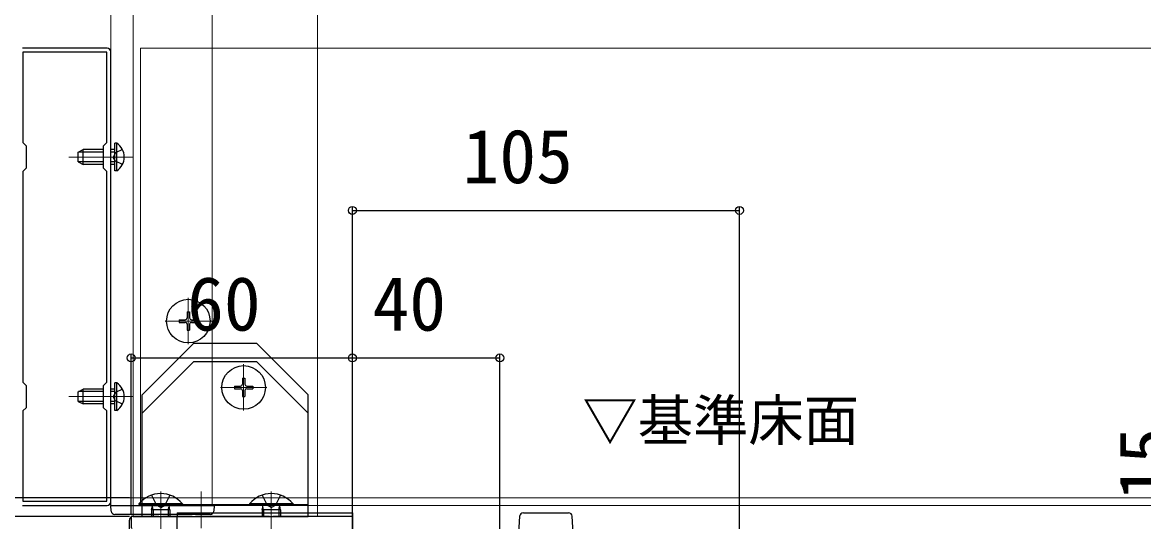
# Model space of a CAD drawing. Units: millimetres, scale not verified. Extents: x -875 to 875, y -1303 to 1295.
# Drawn here: x -432.5 to -128.4, y 623.9 to 759.3 of the extents above; entities that cross this region are included whole.
import ezdxf
from ezdxf.enums import TextEntityAlignment as Align

# ---------------------------------------------------------------- set-up
doc = ezdxf.new("R2010")
doc.units = ezdxf.units.MM
doc.header["$LTSCALE"] = 8
for name, color, linetype in [('0-1_USER1', 3, 'Continuous'), ('0-2_YKK_11', 7, 'Continuous'), ('0-4_YKK_13', 4, 'Continuous'), ('0-5_YKK_D', 6, 'Continuous')]:
    doc.layers.add(name, color=color, linetype=linetype)
doc.layers.add('0-3_YKK_12', color=2, linetype='Continuous', lineweight=18)
doc.styles.add('ＭＳ ゴシック', font='')
doc.styles.get('ＭＳ ゴシック').set_extended_font_data('MS Gothic')

msp = doc.modelspace()

# ---------------------------------------------------------------- linework, layer by layer
at = {"layer": '0-2_YKK_11'}
for p, q in [((-409.504, 752.3), (-432.504, 752.3)), ((-408.504, 629.3), (-408.504, 751.3)), ((-432.504, 628.3), (-409.504, 628.3))]:
    msp.add_line(p, q, dxfattribs=at)
msp.add_lwpolyline([(-432.404, 718.9), (-432.404, 661.7), (-431.504, 660.8), (-431.504, 654.8), (-432.404, 653.9), (-432.404, 629.4), (-409.604, 629.4), (-409.604, 653.9), (-410.504, 654.8), (-410.504, 660.8), (-409.604, 661.7), (-409.604, 718.9), (-410.504, 719.8), (-410.504, 725.8), (-409.604, 726.7), (-409.604, 751.2), (-432.404, 751.2), (-432.404, 726.7), (-431.504, 725.8), (-431.504, 719.8)], close=True, dxfattribs=at)
msp.add_lwpolyline([(-343.004, 584.3), (-343.004, 625.3), (-364.545, 625.3), (-364.729, 625.18), (-365.279, 625.18), (-365.462, 625.3), (-385.545, 625.3), (-385.729, 625.18), (-386.279, 625.18), (-386.462, 625.3), (-394.545, 625.3), (-394.729, 625.18), (-395.279, 625.18), (-395.462, 625.3), (-403.004, 625.3), (-403.004, 622.3), (-402.704, 622)], dxfattribs=at)
for centre, start, end in [((-409.504, 751.3), 0.00001, 89.99999), ((-409.504, 629.3), 270.00001, 359.99999)]:
    msp.add_arc(centre, 1, start, end, dxfattribs=at)
at = {"layer": '0-3_YKK_12'}
for p, q in [((-408.504, 628.3), (-408.504, 894.3)), ((-381.004, 628.3), (-381.004, 894.3)), ((-400.504, 752.3), (-352.504, 752.3)), ((-400.504, 752.3), (-400.504, 628.3)), ((-352.504, 752.3), (222.996, 752.3)), ((-402.404, 722.8), (-419.904, 722.8)), ((-387.504, 672), (-387.504, 684.6)), ((-393.804, 678.3), (-381.204, 678.3)), ((-372.504, 654), (-372.504, 666.6)), ((-372.503, 665.6), (-372.503, 655)), ((-378.804, 660.3), (-366.204, 660.3)), ((-367.203, 660.3), (-377.803, 660.3)), ((-402.404, 657.8), (-419.904, 657.8)), ((-403.504, 630.3), (356.996, 630.3)), ((-395.004, 632.1), (-395.004, 615.6)), ((-395.004, 632), (-395.004, 618)), ((-384.004, 632.1), (-384.004, 622.1)), ((-365.004, 632.1), (-365.004, 615.673)), ((-365.004, 632), (-365.004, 618)), ((-408.504, 628.3), (-382.504, 628.3)), ((-400.504, 628.3), (-352.504, 628.3)), ((-352.504, 628.3), (226.996, 628.3))]:
    msp.add_line(p, q, dxfattribs=at)
msp.add_lwpolyline([(-402.504, 897.3), (-352.504, 897.3), (-352.504, 625.3), (-402.504, 625.3)], close=True, dxfattribs=at)
at = {"layer": '0-4_YKK_13'}
for p, q in [((-417.404, 724.1), (-416.004, 724.8)), ((-417.404, 721.5), (-417.404, 724.1)), ((-410.504, 724.145), (-417.312, 724.145)), ((-410.504, 724.8), (-416.004, 724.8)), ((-407.404, 724.8), (-408.504, 724.8)), ((-407.404, 724.145), (-408.504, 724.145)), ((-407.404, 719.05), (-407.404, 726.55)), ((-417.404, 721.5), (-416.004, 720.8)), ((-410.504, 721.454), (-417.312, 721.454)), ((-407.404, 721.454), (-408.504, 721.454)), ((-407.404, 720.8), (-408.504, 720.8)), ((-406.895, 719.05), (-407.404, 719.05)), ((-390.004, 678.65), (-390.004, 677.95)), ((-390.004, 678.65), (-388.354, 678.65)), ((-387.854, 680.8), (-387.154, 680.8)), ((-387.854, 680.8), (-387.854, 679.15)), ((-387.154, 680.8), (-387.154, 679.15)), ((-386.654, 678.65), (-385.004, 678.65)), ((-385.004, 678.65), (-385.004, 677.95)), ((-390.004, 677.95), (-388.354, 677.95)), ((-387.854, 677.45), (-387.854, 675.8)), ((-387.854, 675.8), (-387.154, 675.8)), ((-387.154, 677.45), (-387.154, 675.8)), ((-386.654, 677.95), (-385.004, 677.95)), ((-386.003, 672.3), (-400.003, 658.3)), ((-386.003, 672.3), (-369.003, 672.3)), ((-369.003, 672.3), (-355.003, 658.3)), ((-386.003, 667.3), (-400.003, 653.3)), ((-386.003, 667.3), (-369.003, 667.3)), ((-369.003, 667.3), (-355.003, 653.3)), ((-407.404, 654.05), (-407.404, 661.55)), ((-375.004, 660.65), (-375.004, 659.95)), ((-375.004, 660.65), (-373.354, 660.65)), ((-375.004, 659.95), (-373.354, 659.95)), ((-372.854, 662.8), (-372.154, 662.8)), ((-372.854, 662.8), (-372.854, 661.15)), ((-372.154, 662.8), (-372.154, 661.15)), ((-371.654, 660.65), (-370.004, 660.65)), ((-371.654, 659.95), (-370.004, 659.95)), ((-370.004, 660.65), (-370.004, 659.95)), ((-417.404, 659.1), (-416.004, 659.8)), ((-417.404, 656.5), (-417.404, 659.1)), ((-410.504, 659.145), (-417.312, 659.145)), ((-410.504, 659.8), (-416.004, 659.8)), ((-407.404, 659.8), (-408.504, 659.8)), ((-407.404, 659.145), (-408.504, 659.145)), ((-400.003, 625.3), (-400.003, 658.3)), ((-372.854, 659.45), (-372.854, 657.8)), ((-372.854, 657.8), (-372.154, 657.8)), ((-372.154, 659.45), (-372.154, 657.8)), ((-355.003, 625.3), (-355.003, 658.3)), ((-417.404, 656.5), (-416.004, 655.8)), ((-410.504, 656.454), (-417.312, 656.454)), ((-407.404, 656.454), (-408.504, 656.454)), ((-407.404, 655.8), (-408.504, 655.8)), ((-406.895, 654.05), (-407.404, 654.05)), ((-397.504, 631.082), (-396.149, 628.365)), ((-392.504, 631.082), (-393.859, 628.365)), ((-367.504, 631.082), (-366.149, 628.365)), ((-362.504, 631.082), (-363.859, 628.365)), ((-400.904, 628.747), (-400.904, 628.5)), ((-389.104, 628.747), (-400.904, 628.747)), ((-400.904, 628.5), (-389.104, 628.5)), ((-400.003, 628.5), (-355.003, 628.5)), ((-397.504, 627.1), (-397.288, 627.695)), ((-392.504, 627.1), (-397.504, 627.1)), ((-397.504, 627.1), (-397.504, 625.3)), ((-397.071, 627.1), (-397.264, 628.023)), ((-397.071, 627.1), (-397.071, 625.3)), ((-395.004, 627.756), (-396.149, 628.365)), ((-395.004, 627.756), (-393.859, 628.365)), ((-392.937, 627.1), (-392.743, 628.023)), ((-392.937, 627.1), (-392.937, 625.3)), ((-392.504, 627.1), (-392.72, 627.695)), ((-392.504, 627.1), (-392.504, 625.3)), ((-389.104, 628.747), (-389.104, 628.5)), ((-380.803, 628.3), (-380.504, 628.3)), ((-380.504, 628.3), (-380.599, 626.738)), ((-370.904, 628.747), (-370.904, 628.5)), ((-359.104, 628.747), (-370.904, 628.747)), ((-370.904, 628.5), (-359.104, 628.5)), ((-367.504, 627.1), (-367.288, 627.695)), ((-362.504, 627.1), (-367.504, 627.1)), ((-367.504, 627.1), (-367.504, 625.3)), ((-367.071, 627.1), (-367.264, 628.023)), ((-367.071, 627.1), (-367.071, 625.3)), ((-365.004, 627.756), (-366.149, 628.365)), ((-365.004, 627.756), (-363.859, 628.365)), ((-362.937, 627.1), (-362.743, 628.023)), ((-362.937, 627.1), (-362.937, 625.3)), ((-362.504, 627.1), (-362.72, 627.695)), ((-362.504, 627.1), (-362.504, 625.3)), ((-359.104, 628.747), (-359.104, 628.5)), ((-381.597, 625.8), (-407.41, 625.8)), ((-403.504, 461.035), (-403.504, 624.3)), ((-402.504, 625.3), (-390.504, 625.3)), ((-400.003, 625.3), (-355.003, 625.3)), ((-390.504, 626.3), (-343.004, 626.3)), ((-390.504, 626.3), (-390.504, 625.3)), ((-390.504, 464.8), (-390.504, 625.3)), ((-343.004, 626.3), (-343.004, 620.3)), ((-297.633, 625.361), (-298.004, 619.3)), ((-296.635, 626.3), (-284.373, 626.3)), ((-283.004, 619.3), (-283.374, 625.361))]:
    msp.add_line(p, q, dxfattribs=at)
for points in [[(-410.504, 720.8), (-416.004, 720.8), (-416.004, 724.8)], [(-405.395, 724.85), (-407.25, 723.945), (-407.859, 722.8)], [(-406.895, 719.05), (-406.895, 726.55), (-407.404, 726.55)], [(-405.395, 720.75), (-407.25, 721.655), (-407.859, 722.8)], [(-406.895, 654.05), (-406.895, 661.55), (-407.404, 661.55)], [(-410.504, 655.8), (-416.004, 655.8), (-416.004, 659.8)], [(-405.395, 659.85), (-407.25, 658.945), (-407.859, 657.8)], [(-405.395, 655.75), (-407.25, 656.655), (-407.859, 657.8)], [(-408.408, 626.738), (-408.504, 628.3), (-408.204, 628.3), (-380.803, 628.3)]]:
    msp.add_lwpolyline(points, dxfattribs=at)
for centre in [(-387.504, 678.3), (-372.504, 660.3)]:
    msp.add_circle(centre, 5.9, dxfattribs=at)
for centre, radius, start, end in [((-409.431, 722.8), 4.527, 304.06671, 55.93329), ((-388.354, 679.15), 0.5, 270, 0), ((-386.654, 679.15), 0.5, 180, 270), ((-388.354, 677.45), 0.5, 0, 90), ((-386.654, 677.45), 0.5, 90, 180), ((-409.431, 657.8), 4.527, 304.06671, 55.93329), ((-373.354, 661.15), 0.5, 270, 0), ((-373.354, 659.45), 0.5, 0, 90), ((-371.654, 661.15), 0.5, 180, 270), ((-371.654, 659.45), 0.5, 90, 180), ((-395.004, 623.8), 7.7, 39.98312, 140.01688), ((-365.004, 623.8), 7.7, 39.98312, 140.01688), ((-407.41, 626.8), 1, 183.5, 270), ((-397.851, 627.9), 0.6, 340.03043, 90), ((-392.156, 627.9), 0.6, 90, 199.96957), ((-381.597, 626.8), 1, 270, 356.5), ((-367.851, 627.9), 0.6, 340.03043, 90), ((-362.156, 627.9), 0.6, 90, 199.96957), ((-402.504, 624.3), 1, 90, 180), ((-296.635, 625.3), 1, 90, 176.5), ((-284.373, 625.3), 1, 3.5, 90)]:
    msp.add_arc(centre, radius, start, end, dxfattribs=at)
at = {"layer": '0-5_YKK_D'}
for p, q in [((-343.004, 615.8), (-343.004, 709.3)), ((-238.004, 615.8), (-238.004, 709.3)), ((-343.004, 708.3), (-238.004, 708.3)), ((-403.004, 626), (-403.004, 669.3)), ((-343.004, 626), (-343.004, 669.3)), ((-343.004, 626), (-343.004, 669.3)), ((-303.004, 585.7), (-303.004, 669.3)), ((-403.004, 668.3), (-343.004, 668.3)), ((-343.004, 668.3), (-303.004, 668.3)), ((-403.504, 630.3), (-580.004, 630.3)), ((-404.504, 630.3), (-580.004, 630.3)), ((-403.704, 625.3), (-580.004, 625.3)), ((-403.704, 625.3), (-580.004, 625.3)), ((-403.504, 625.3), (-500.004, 625.3)), ((-403.504, 625.3), (-500.004, 625.3))]:
    msp.add_line(p, q, dxfattribs=at)
for centre in [(-343.004, 708.3), (-238.004, 708.3), (-403.004, 668.3), (-343.004, 668.3), (-343.004, 668.3), (-303.004, 668.3)]:
    msp.add_circle(centre, 1.075, dxfattribs=at)

# ---------------------------------------------------------------- texts
at = {"layer": '0-1_USER1', "style": 'ＭＳ ゴシック'}
msp.add_text('▽基準床面', height=11, dxfattribs=at).set_placement((-280.619, 642.573), align=Align.BOTTOM_LEFT)
at = {"layer": '0-5_YKK_D', "style": 'ＭＳ ゴシック'}
for s, p in [('105', (-313.117, 711.3)), ('60', (-387.833, 671.3)), ('40', (-337.549, 671.3))]:
    msp.add_text(s, height=14.66, dxfattribs=at).set_placement(p, align=Align.BOTTOM_LEFT)
msp.add_text('15', height=14.66, rotation=90, dxfattribs=at).set_placement((-116.114, 629.531), align=Align.BOTTOM_LEFT)

doc.saveas('drawing.dxf')
